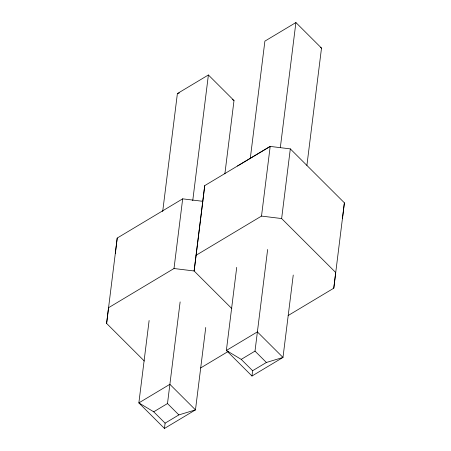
<?xml version="1.0" encoding="UTF-8"?>
<svg xmlns="http://www.w3.org/2000/svg" width="451" height="451" viewBox="0 0 451 451"><rect width="100%" height="100%" fill="white"/><g stroke="black" fill="none" stroke-linecap="round" stroke-linejoin="round"><path stroke-width="0.68" d="M205.741 327.477L195.475 409.874L164.468 428.45L165.1 423.156L153.718 411.802L138.857 402.901L149.123 320.503M293.246 275.042L282.986 357.44L251.979 376.021L252.611 370.728L241.223 359.374L226.368 350.466L236.719 267.37M144.314 361.025L106.616 323.418L108.539 307.729L174.001 268.514L194.127 270.989L231.825 308.597M115.298 253.744L117.215 238.055L182.683 198.84L202.803 201.315L204.726 185.626L270.188 146.412L290.314 148.886L344.384 202.826L342.461 218.521M153.718 411.802L167.496 403.544L180.129 301.922M204.726 185.626L194.127 270.989L202.803 201.315M241.223 359.374L255.007 351.115L267.635 249.493M288.144 315.537L333.785 288.189L335.702 272.5L281.638 218.555L261.512 216.085L196.05 255.3M106.616 323.418L117.215 238.055M162.687 211.57L177.39 93.56L208.396 74.979L234.007 100.534L224.874 173.849M174.001 268.514L182.683 198.84M192.74 200.672L208.396 74.979M250.282 158.442L264.895 41.126L295.901 22.55L321.512 48.099L306.9 165.416M261.512 216.085L270.188 146.412L237.457 166.019M280.336 147.545L295.901 22.55M281.638 218.555L290.314 148.886M333.785 288.189L344.384 202.826M200.633 367.965L228.262 351.414M165.1 423.156L178.878 414.903L195.475 409.874L169.864 384.32L138.857 402.901L164.468 428.45M252.611 370.728L266.389 362.474L282.986 357.44L257.374 331.891L226.368 350.466L251.979 376.021M177.39 93.56L179.38 92.957M320.328 47.389L321.512 48.099M232.226 99.462L234.007 100.534M255.007 351.115L266.389 362.474M167.496 403.544L178.878 414.903"/></g></svg>
